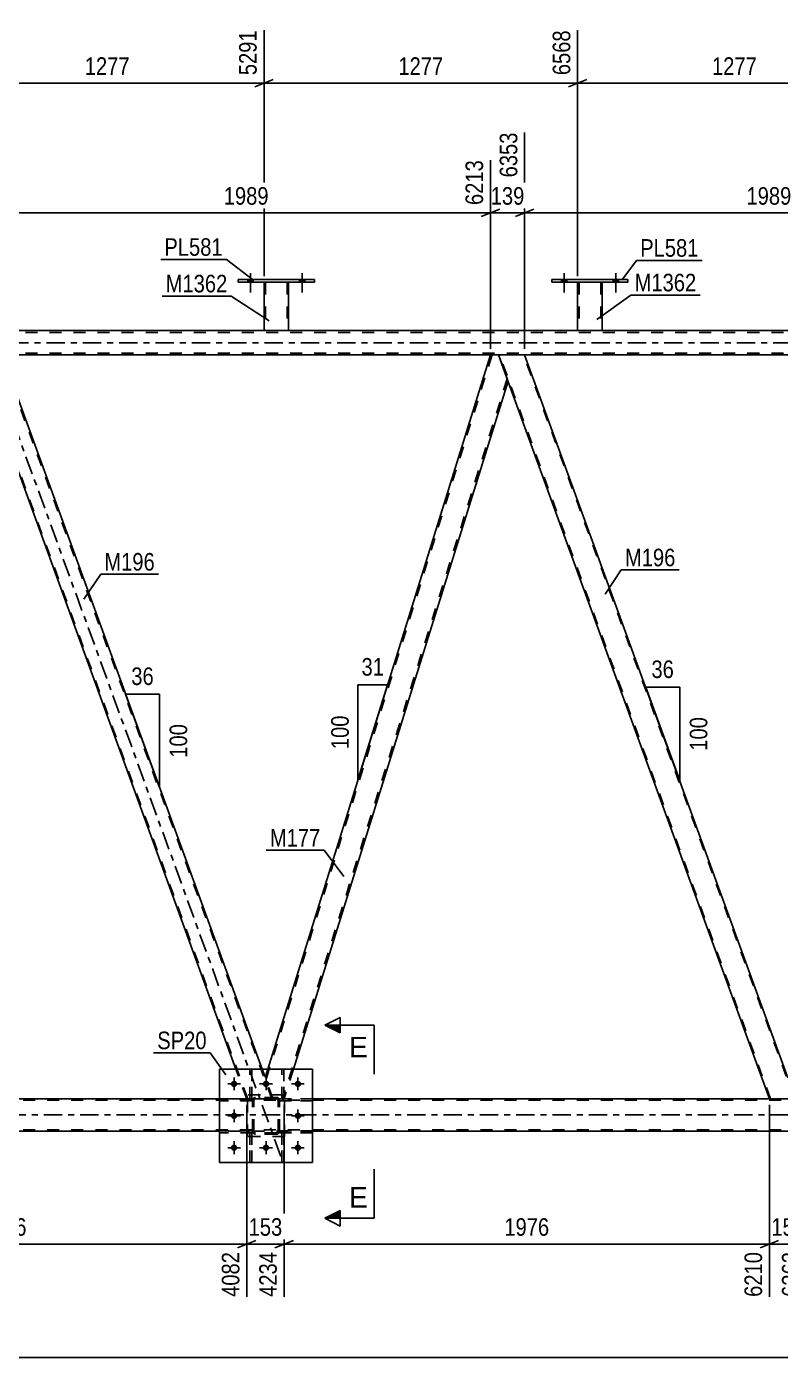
# Model space of a CAD drawing. Header units: millimetres. Extents: x -91 to 750, y -418 to 176.
# Drawn here: x 164 to 286.8, y -165.4 to 51.5 of the extents above; entities that cross this region are included whole.
import ezdxf

# ---------------------------------------------------------------- set-up
doc = ezdxf.new("R2010")
doc.units = ezdxf.units.MM
doc.linetypes.add('DXK_LINE_DOT2', pattern=[3.9198, 1.9599, -1.9599])
doc.linetypes.add('DXK_LINE_DOT3', pattern=[5.9187, 2.979, -0.9799, 0.9799, -0.9799])
doc.styles.add('Arial', font='ARIAL.TTF', dxfattribs={"height": 0.2})
doc.styles.add('Arial Narrow', font='ARIALN.TTF', dxfattribs={"height": 0.2})

# ---------------------------------------------------------------- blocks, each defined once
blk = doc.blocks.new('Part-814185736-3757 - 3674')
at = {"color": 7, "linetype": 'DXK_LINE_DOT2'}
for p, q in [((205.59, -133.6), (205.59, -128.77)), ((205.59, -128.77), (205.91, -128.77)), ((205.59, -129.37), (205.91, -129.37)), ((205.91, -128.77), (205.91, -133.6)), ((205.91, -133.6), (205.59, -133.6))]:
    blk.add_line(p, q, dxfattribs=at)
blk = doc.blocks.new('Part-814185736-3805 - 3674')
at = {"color": 2, "linetype": 'Continuous'}
for p, q in [((210.63, -118.4), (195.43, -118.4)), ((195.43, -133.6), (195.43, -118.4)), ((210.63, -118.4), (210.63, -133.6)), ((210.63, -133.6), (195.43, -133.6))]:
    blk.add_line(p, q, dxfattribs=at)
blk = doc.blocks.new('Part-814185736-3806 - 3674')
at = {"color": 7, "linetype": 'DXK_LINE_DOT2'}
for p, q in [((195.43, -118.4), (210.63, -118.4)), ((195.43, -118.4), (195.43, -133.6)), ((210.63, -118.4), (210.63, -133.6)), ((195.43, -133.6), (210.63, -133.6))]:
    blk.add_line(p, q, dxfattribs=at)
blk = doc.blocks.new('Part-814185736-3742 - 3674')
at = {"color": 7, "linetype": 'DXK_LINE_DOT2'}
for p, q in [((200.83, -123.24), (195.43, -123.24)), ((195.43, -123.56), (195.43, -123.24)), ((200.83, -123.56), (195.43, -123.56)), ((200.23, -123.56), (200.23, -123.24)), ((200.83, -123.24), (200.83, -123.56))]:
    blk.add_line(p, q, dxfattribs=at)
blk = doc.blocks.new('Part-814185736-3763 - 3674')
at = {"color": 7, "linetype": 'DXK_LINE_DOT2'}
for p, q in [((205.59, -123.25), (205.59, -118.4)), ((205.59, -118.4), (205.91, -118.4)), ((205.91, -118.4), (205.91, -123.25)), ((205.59, -122.65), (205.91, -122.65)), ((205.91, -123.25), (205.59, -123.25))]:
    blk.add_line(p, q, dxfattribs=at)
blk = doc.blocks.new('Part-814185736-3710 - 3674')
at = {"color": 7, "linetype": 'DXK_LINE_DOT2'}
for p, q in [((200.71, -128.77), (200.39, -128.77)), ((200.39, -128.77), (200.39, -133.6)), ((200.39, -129.37), (200.71, -129.37)), ((200.71, -133.6), (200.71, -128.77)), ((200.39, -133.6), (200.71, -133.6))]:
    blk.add_line(p, q, dxfattribs=at)
blk = doc.blocks.new('Part-814185736-3713 - 3674')
at = {"color": 2, "linetype": 'Continuous'}
for p, q in [((205.59, -118.4), (205.59, -118.4)), ((205.91, -118.4), (205.59, -118.4)), ((205.91, -118.4), (205.91, -118.4))]:
    blk.add_line(p, q, dxfattribs=at)
at = {"color": 7, "linetype": 'DXK_LINE_DOT2'}
for p, q in [((205.59, -123.25), (205.59, -118.4)), ((205.91, -123.25), (205.91, -118.4)), ((205.59, -122.65), (205.91, -122.65)), ((205.91, -123.25), (205.59, -123.25))]:
    blk.add_line(p, q, dxfattribs=at)
blk = doc.blocks.new('Part-814185736-3785 - 3674')
at = {"color": 7, "linetype": 'DXK_LINE_DOT2'}
for p, q in [((210.63, -128.44), (205.23, -128.44)), ((205.23, -128.44), (205.23, -128.76)), ((205.23, -128.76), (210.63, -128.76)), ((205.83, -128.76), (205.83, -128.44)), ((210.63, -128.76), (210.63, -128.44))]:
    blk.add_line(p, q, dxfattribs=at)
blk = doc.blocks.new('Part-814185736-3788 - 3674')
at = {"color": 7, "linetype": 'DXK_LINE_DOT2'}
for p, q in [((200.39, -123.25), (200.39, -118.4)), ((200.39, -118.4), (200.71, -118.4)), ((200.71, -118.4), (200.71, -123.25)), ((200.39, -122.65), (200.71, -122.65)), ((200.71, -123.25), (200.39, -123.25))]:
    blk.add_line(p, q, dxfattribs=at)
blk = doc.blocks.new('Part-814185736-3914 - 3674')
at = {"color": 2, "linetype": 'Continuous'}
for p, q in [((195.43, -123.22), (36.63, -123.22)), ((365.7, -123.22), (210.63, -123.22)), ((195.43, -128.5), (36.63, -128.5)), ((365.7, -128.5), (210.63, -128.5))]:
    blk.add_line(p, q, dxfattribs=at)
at = {"color": 7, "linetype": 'DXK_LINE_DOT2'}
for p, q in [((651.49, -123.46), (36.63, -123.46)), ((210.63, -123.22), (195.43, -123.22)), ((651.49, -128.26), (36.63, -128.26)), ((210.63, -128.5), (195.43, -128.5))]:
    blk.add_line(p, q, dxfattribs=at)
at = {"color": 7, "linetype": 'DXK_LINE_DOT3'}
blk.add_line((36.63, -125.86), (651.49, -125.86), dxfattribs=at)
blk = doc.blocks.new('Part-814185736-3729 - 3674')
at = {"color": 7, "linetype": 'DXK_LINE_DOT2'}
for p, q in [((200.83, -123.48), (200.87, -123.3)), ((200.87, -123.3), (200.83, -123.48)), ((200.83, -128.52), (200.83, -123.48)), ((201.07, -123.48), (201.09, -123.39)), ((201.07, -128.52), (201.07, -123.48)), ((201.09, -123.39), (201.14, -123.31)), ((201.13, -123.04), (201.31, -123)), ((201.31, -123), (201.13, -123.04)), ((201.14, -123.31), (201.22, -123.26)), ((201.22, -123.26), (201.31, -123.24)), ((204.75, -123), (201.31, -123)), ((201.31, -123.24), (204.75, -123.24)), ((204.75, -123), (204.94, -123.04)), ((204.94, -123.04), (204.75, -123)), ((204.75, -123.24), (204.85, -123.26)), ((204.85, -123.26), (204.92, -123.31)), ((204.92, -123.31), (204.98, -123.39)), ((204.98, -123.39), (204.99, -123.48)), ((204.99, -128.52), (204.99, -123.48)), ((205.2, -123.3), (205.23, -123.48)), ((205.23, -123.48), (205.2, -123.3)), ((205.23, -128.52), (205.23, -123.48)), ((200.87, -128.71), (200.83, -128.52)), ((200.83, -128.52), (200.87, -128.71)), ((201.09, -128.62), (201.07, -128.52)), ((201.14, -128.69), (201.09, -128.62)), ((201.31, -129), (201.13, -128.97)), ((201.13, -128.97), (201.31, -129)), ((201.22, -128.75), (201.14, -128.69)), ((201.31, -128.76), (201.22, -128.75)), ((204.75, -128.76), (201.31, -128.76)), ((204.75, -129), (201.31, -129)), ((204.85, -128.75), (204.75, -128.76)), ((204.94, -128.97), (204.75, -129)), ((204.75, -129), (204.94, -128.97)), ((204.92, -128.69), (204.85, -128.75)), ((204.98, -128.62), (204.92, -128.69)), ((204.99, -128.52), (204.98, -128.62)), ((205.23, -128.52), (205.2, -128.71)), ((205.2, -128.71), (205.23, -128.52))]:
    blk.add_line(p, q, dxfattribs=at)
at = {"color": 7, "linetype": 'DXK_LINE_DOT3'}
blk.add_line((203.03, -126), (203.03, -126), dxfattribs=at)
at = {"color": 7, "linetype": 'DXK_LINE_DOT2'}
for centre, start, end in [((201.31, -123.48), 112.5, 157.5), ((201.31, -123.48), 112.5, 157.5), ((204.75, -123.48), 22.5, 67.5), ((204.75, -123.48), 22.5, 67.5), ((201.31, -128.52), 202.5, 247.5), ((201.31, -128.52), 202.5, 247.5), ((204.75, -128.52), 292.5, 337.5), ((204.75, -128.52), 292.5, 337.5)]:
    blk.add_arc(centre, 0.48, start, end, dxfattribs=at)
blk = doc.blocks.new('Part-814185736-3732 - 3674')
at = {"color": 7, "linetype": 'DXK_LINE_DOT2'}
for p, q in [((200.83, -123.24), (195.43, -123.24)), ((195.43, -123.24), (195.43, -123.56)), ((200.83, -123.56), (195.43, -123.56)), ((200.23, -123.56), (200.23, -123.24)), ((200.83, -123.56), (200.83, -123.24))]:
    blk.add_line(p, q, dxfattribs=at)
blk = doc.blocks.new('Part-814185736-3799 - 3674')
at = {"color": 7, "linetype": 'DXK_LINE_DOT2'}
for p, q in [((205.91, -128.77), (205.59, -128.77)), ((205.59, -128.77), (205.59, -133.6)), ((205.59, -129.37), (205.91, -129.37)), ((205.91, -133.6), (205.91, -128.77)), ((205.59, -133.6), (205.91, -133.6))]:
    blk.add_line(p, q, dxfattribs=at)
blk = doc.blocks.new('Part-814185736-3735 - 3674')
at = {"color": 7, "linetype": 'DXK_LINE_DOT2'}
for p, q in [((200.83, -128.44), (195.43, -128.44)), ((195.43, -128.44), (195.43, -128.76)), ((200.83, -128.76), (195.43, -128.76)), ((200.23, -128.76), (200.23, -128.44)), ((200.83, -128.76), (200.83, -128.44))]:
    blk.add_line(p, q, dxfattribs=at)
blk = doc.blocks.new('Part-814185736-3739 - 3674')
at = {"color": 7, "linetype": 'DXK_LINE_DOT2'}
for p, q in [((205.23, -128.76), (205.23, -128.44)), ((205.23, -128.44), (210.63, -128.44)), ((210.63, -128.76), (205.23, -128.76)), ((205.83, -128.76), (205.83, -128.44)), ((210.63, -128.44), (210.63, -128.76))]:
    blk.add_line(p, q, dxfattribs=at)
blk = doc.blocks.new('Part-814185736-3745 - 3674')
at = {"color": 7, "linetype": 'DXK_LINE_DOT2'}
for p, q in [((200.83, -128.44), (195.43, -128.44)), ((195.43, -128.76), (195.43, -128.44)), ((200.83, -128.76), (195.43, -128.76)), ((200.23, -128.76), (200.23, -128.44)), ((200.83, -128.44), (200.83, -128.76))]:
    blk.add_line(p, q, dxfattribs=at)
blk = doc.blocks.new('Part-814185736-3748 - 3674')
at = {"color": 2, "linetype": 'Continuous'}
for p, q in [((200.39, -118.4), (200.39, -118.4)), ((200.71, -118.4), (200.39, -118.4)), ((200.71, -118.4), (200.71, -118.4))]:
    blk.add_line(p, q, dxfattribs=at)
at = {"color": 7, "linetype": 'DXK_LINE_DOT2'}
for p, q in [((200.39, -123.25), (200.39, -118.4)), ((200.71, -123.25), (200.71, -118.4)), ((200.39, -122.65), (200.71, -122.65)), ((200.71, -123.25), (200.39, -123.25))]:
    blk.add_line(p, q, dxfattribs=at)
blk = doc.blocks.new('Bolt-814185736-3886 - 3674')
at = {"linetype": 'Continuous'}
for points in [[(198.35, -120.8, -1), (197.31, -120.8, -1)], [(203.55, -120.8, -1), (202.51, -120.8, -1)], [(208.75, -120.8, -1), (207.71, -120.8, -1)], [(198.35, -126, -1), (197.31, -126, -1)], [(208.75, -126, -1), (207.71, -126, -1)], [(198.35, -131.2, -1), (197.31, -131.2, -1)], [(203.55, -131.2, -1), (202.51, -131.2, -1)], [(208.75, -131.2, -1), (207.71, -131.2, -1)]]:
    blk.add_hatch(color=1, dxfattribs=at).paths.add_polyline_path(points)
at = {"color": 1, "linetype": 'Continuous'}
for p, q in [((198.87, -120.8), (196.79, -120.8)), ((197.83, -119.76), (197.83, -121.84)), ((204.07, -120.8), (201.99, -120.8)), ((203.03, -119.76), (203.03, -121.84)), ((209.27, -120.8), (207.19, -120.8)), ((208.23, -119.76), (208.23, -121.84)), ((197.83, -124.96), (197.83, -127.04)), ((208.23, -124.96), (208.23, -127.04)), ((198.87, -126), (196.79, -126)), ((209.27, -126), (207.19, -126)), ((198.87, -131.2), (196.79, -131.2)), ((197.83, -130.16), (197.83, -132.24)), ((204.07, -131.2), (201.99, -131.2)), ((203.03, -130.16), (203.03, -132.24)), ((209.27, -131.2), (207.19, -131.2)), ((208.23, -130.16), (208.23, -132.24))]:
    blk.add_line(p, q, dxfattribs=at)
blk = doc.blocks.new('Part-814185736-3776 - 3674')
at = {"color": 7, "linetype": 'DXK_LINE_DOT2'}
for p, q in [((205.23, -123.56), (205.23, -123.24)), ((205.23, -123.24), (210.63, -123.24)), ((210.63, -123.56), (205.23, -123.56)), ((205.83, -123.56), (205.83, -123.24)), ((210.63, -123.24), (210.63, -123.56))]:
    blk.add_line(p, q, dxfattribs=at)
blk = doc.blocks.new('Part-814185736-3782 - 3674')
at = {"color": 7, "linetype": 'DXK_LINE_DOT2'}
for p, q in [((210.63, -123.24), (205.23, -123.24)), ((205.23, -123.24), (205.23, -123.56)), ((205.23, -123.56), (210.63, -123.56)), ((205.83, -123.56), (205.83, -123.24)), ((210.63, -123.56), (210.63, -123.24))]:
    blk.add_line(p, q, dxfattribs=at)
blk = doc.blocks.new('Part-814185736-3807 - 3674')
at = {"color": 7, "linetype": 'DXK_LINE_DOT2'}
for p, q in [((200.83, -123.48), (200.87, -123.3)), ((200.87, -123.3), (200.83, -123.48)), ((200.83, -128.52), (200.83, -123.48)), ((201.07, -123.48), (201.09, -123.39)), ((201.07, -128.52), (201.07, -123.48)), ((201.09, -123.39), (201.14, -123.31)), ((201.13, -123.04), (201.31, -123)), ((201.31, -123), (201.13, -123.04)), ((201.14, -123.31), (201.22, -123.26)), ((201.22, -123.26), (201.31, -123.24)), ((204.75, -123), (201.31, -123)), ((201.31, -123.24), (204.75, -123.24)), ((204.75, -123), (204.94, -123.04)), ((204.94, -123.04), (204.75, -123)), ((204.75, -123.24), (204.85, -123.26)), ((204.85, -123.26), (204.92, -123.31)), ((204.92, -123.31), (204.98, -123.39)), ((204.98, -123.39), (204.99, -123.48)), ((204.99, -128.52), (204.99, -123.48)), ((205.2, -123.3), (205.23, -123.48)), ((205.23, -123.48), (205.2, -123.3)), ((205.23, -128.52), (205.23, -123.48)), ((200.87, -128.71), (200.83, -128.52)), ((200.83, -128.52), (200.87, -128.71)), ((201.09, -128.62), (201.07, -128.52)), ((201.14, -128.69), (201.09, -128.62)), ((201.31, -129), (201.13, -128.97)), ((201.13, -128.97), (201.31, -129)), ((201.22, -128.75), (201.14, -128.69)), ((201.31, -128.76), (201.22, -128.75)), ((204.75, -128.76), (201.31, -128.76)), ((204.75, -129), (201.31, -129)), ((204.85, -128.75), (204.75, -128.76)), ((204.94, -128.97), (204.75, -129)), ((204.75, -129), (204.94, -128.97)), ((204.92, -128.69), (204.85, -128.75)), ((204.98, -128.62), (204.92, -128.69)), ((204.99, -128.52), (204.98, -128.62)), ((205.23, -128.52), (205.2, -128.71)), ((205.2, -128.71), (205.23, -128.52))]:
    blk.add_line(p, q, dxfattribs=at)
at = {"color": 7, "linetype": 'DXK_LINE_DOT3'}
blk.add_line((203.03, -126), (203.03, -126), dxfattribs=at)
at = {"color": 7, "linetype": 'DXK_LINE_DOT2'}
for centre, start, end in [((201.31, -123.48), 112.5, 157.5), ((201.31, -123.48), 112.5, 157.5), ((204.75, -123.48), 22.5, 67.5), ((204.75, -123.48), 22.5, 67.5), ((201.31, -128.52), 202.5, 247.5), ((201.31, -128.52), 202.5, 247.5), ((204.75, -128.52), 292.5, 337.5), ((204.75, -128.52), 292.5, 337.5)]:
    blk.add_arc(centre, 0.48, start, end, dxfattribs=at)
blk = doc.blocks.new('Part-814185736-3808 - 3674')
at = {"color": 7, "linetype": 'DXK_LINE_DOT2'}
for p, q in [((206.03, -122.6), (200.03, -122.6)), ((200.03, -129.4), (200.03, -122.6)), ((206.03, -129.4), (206.03, -122.6)), ((206.03, -129.4), (200.03, -129.4))]:
    blk.add_line(p, q, dxfattribs=at)
blk = doc.blocks.new('Part-814185736-3885 - 3674')
at = {"color": 7, "linetype": 'DXK_LINE_DOT2'}
for p, q in [((640.09, 1.68), (25.23, 1.68)), ((206.71, 2), (202.71, 2)), ((257.79, 2), (253.79, 2)), ((640.09, -1.68), (25.23, -1.68)), ((245.16, -2), (239.59, -2))]:
    blk.add_line(p, q, dxfattribs=at)
at = {"color": 7, "linetype": 'DXK_LINE_DOT3'}
blk.add_line((25.23, 0), (640.09, 0), dxfattribs=at)
at = {"color": 2, "linetype": 'Continuous'}
for p, q in [((202.71, 2), (155.63, 2)), ((253.79, 2), (206.71, 2)), ((304.87, 2), (257.79, 2)), ((239.59, -2), (160.03, -2)), ((324.72, -2), (245.16, -2))]:
    blk.add_line(p, q, dxfattribs=at)
blk = doc.blocks.new('Part-814185736-3891 - 3674')
at = {"color": 7, "linetype": 'DXK_LINE_DOT2'}
for p, q in [((239.84, -2), (203.02, -120.12)), ((242.32, -5.88), (205.74, -123.22)), ((242.44, -6.2), (242.45, -6.25)), ((242.45, -6.25), (242.44, -6.2)), ((203.31, -118.4), (202.89, -119.75)), ((207.5, -118.4), (205.99, -123.22)), ((204.15, -123.22), (202.89, -119.75)), ((205.99, -123.22), (204.15, -123.22))]:
    blk.add_line(p, q, dxfattribs=at)
at = {"color": 2, "linetype": 'Continuous'}
for p, q in [((239.59, -2), (203.31, -118.4)), ((240.91, -2), (239.59, -2)), ((242.44, -6.2), (240.91, -2)), ((242.45, -6.25), (207.5, -118.4))]:
    blk.add_line(p, q, dxfattribs=at)
blk = doc.blocks.new('Part-814185736-3896 - 3674')
at = {"color": 7, "linetype": 'DXK_LINE_DOT3'}
blk.add_line((205.44, -132.62), (154.48, 7.4), dxfattribs=at)
at = {"color": 2, "linetype": 'Continuous'}
for p, q in [((160.03, -2), (155.77, -2)), ((202.4, -118.4), (160.03, -2)), ((198.14, -118.4), (157.3, -6.2))]:
    blk.add_line(p, q, dxfattribs=at)
at = {"color": 7, "linetype": 'DXK_LINE_DOT2'}
for p, q in [((155.77, -2), (157.3, -6.2)), ((200.06, -123.22), (155.94, -2)), ((155.94, -2), (155.96, -2)), ((155.96, -2), (155.99, -2)), ((203.98, -123.22), (159.86, -2)), ((199.89, -123.22), (198.14, -118.4)), ((204.15, -123.22), (202.4, -118.4)), ((204.15, -123.22), (199.89, -123.22))]:
    blk.add_line(p, q, dxfattribs=at)
blk = doc.blocks.new('Part-814185736-3919 - 3674')
at = {"color": 7, "linetype": 'DXK_LINE_DOT2'}
for p, q in [((206.03, -122.6), (200.03, -122.6)), ((200.03, -129.4), (200.03, -122.6)), ((206.03, -129.4), (206.03, -122.6)), ((206.03, -129.4), (200.03, -129.4))]:
    blk.add_line(p, q, dxfattribs=at)
blk = doc.blocks.new('Part-814185736-3949 - 3674')
at = {"color": 2, "linetype": 'Continuous'}
for p, q in [((245.16, -2), (240.91, -2)), ((288.04, -119.8), (245.16, -2)), ((285.03, -123.22), (242.44, -6.2))]:
    blk.add_line(p, q, dxfattribs=at)
at = {"color": 7, "linetype": 'DXK_LINE_DOT2'}
for p, q in [((240.91, -2), (242.44, -6.2)), ((285.2, -123.22), (241.08, -2)), ((241.08, -2), (241.09, -2)), ((241.09, -2), (241.13, -2)), ((289.11, -123.22), (244.99, -2)), ((289.28, -123.22), (288.04, -119.8)), ((289.28, -123.22), (285.03, -123.22))]:
    blk.add_line(p, q, dxfattribs=at)
blk = doc.blocks.new('Part-814185736-3963 - 3674')
at = {"color": 7, "linetype": 'DXK_LINE_DOT2'}
for p, q in [((200.39, -133.6), (200.39, -128.77)), ((200.39, -128.77), (200.71, -128.77)), ((200.39, -129.37), (200.71, -129.37)), ((200.71, -128.77), (200.71, -133.6)), ((200.71, -133.6), (200.39, -133.6))]:
    blk.add_line(p, q, dxfattribs=at)
blk = doc.blocks.new('Bolt-814185736-3992 - 3674')
at = {"color": 1, "linetype": 'Continuous'}
for p, q in [((196.79, -120.8), (197.49, -120.8)), ((197.83, -119.76), (197.83, -120.46)), ((197.83, -121.84), (197.83, -121.15)), ((198.87, -120.8), (198.18, -120.8)), ((201.99, -120.8), (202.69, -120.8)), ((203.03, -119.76), (203.03, -120.46)), ((203.03, -121.84), (203.03, -121.15)), ((204.07, -120.8), (203.38, -120.8)), ((207.19, -120.8), (207.89, -120.8)), ((208.23, -119.76), (208.23, -120.46)), ((208.23, -121.84), (208.23, -121.15)), ((209.27, -120.8), (208.58, -120.8)), ((197.83, -124.96), (197.83, -125.66)), ((208.23, -124.96), (208.23, -125.66)), ((196.79, -126), (197.49, -126)), ((197.83, -127.04), (197.83, -126.35)), ((198.87, -126), (198.18, -126)), ((207.19, -126), (207.89, -126)), ((208.23, -127.04), (208.23, -126.35)), ((209.27, -126), (208.58, -126)), ((196.79, -131.2), (197.49, -131.2)), ((197.83, -130.16), (197.83, -130.86)), ((197.83, -132.24), (197.83, -131.55)), ((198.87, -131.2), (198.18, -131.2)), ((201.99, -131.2), (202.69, -131.2)), ((203.03, -130.16), (203.03, -130.86)), ((203.03, -132.24), (203.03, -131.55)), ((204.07, -131.2), (203.38, -131.2)), ((207.19, -131.2), (207.89, -131.2)), ((208.23, -130.16), (208.23, -130.86)), ((208.23, -132.24), (208.23, -131.55)), ((209.27, -131.2), (208.58, -131.2))]:
    blk.add_line(p, q, dxfattribs=at)
blk = doc.blocks.new('Part-814185736-4082 - 3674')
at = {"color": 2, "linetype": 'Continuous'}
for p, q in [((253.79, 9.84), (253.79, 2)), ((257.79, 9.84), (257.79, 2)), ((253.79, 2), (257.79, 2))]:
    blk.add_line(p, q, dxfattribs=at)
at = {"color": 7, "linetype": 'DXK_LINE_DOT2'}
for p, q in [((253.79, 9.84), (257.79, 9.84)), ((253.79, 9.84), (253.79, 9.84)), ((253.79, 9.84), (253.79, 9.84)), ((254.03, 9.84), (254.03, 2)), ((257.55, 9.84), (257.55, 2)), ((257.79, 9.84), (257.79, 9.84)), ((257.79, 9.84), (257.79, 9.84)), ((257.49, 2), (257.53, 2)), ((257.49, 2), (257.53, 2)), ((257.53, 2), (257.55, 2)), ((257.53, 2), (257.55, 2))]:
    blk.add_line(p, q, dxfattribs=at)
blk = doc.blocks.new('Part-814185736-4087 - 3674')
at = {"color": 2, "linetype": 'Continuous'}
for p, q in [((249.59, 10.32), (249.59, 9.84)), ((261.99, 10.32), (249.59, 10.32)), ((249.59, 9.84), (261.99, 9.84)), ((261.99, 9.84), (261.99, 10.32))]:
    blk.add_line(p, q, dxfattribs=at)
blk = doc.blocks.new('Part-814185736-4092 - 3674')
at = {"color": 2, "linetype": 'Continuous'}
for p, q in [((202.71, 9.84), (202.71, 2)), ((206.71, 9.84), (206.71, 2)), ((202.71, 2), (206.71, 2))]:
    blk.add_line(p, q, dxfattribs=at)
at = {"color": 7, "linetype": 'DXK_LINE_DOT2'}
for p, q in [((202.71, 9.84), (206.71, 9.84)), ((202.71, 9.84), (202.71, 9.84)), ((202.71, 9.84), (202.71, 9.84)), ((202.95, 9.84), (202.95, 2)), ((206.47, 9.84), (206.47, 2)), ((206.71, 9.84), (206.71, 9.84)), ((206.71, 9.84), (206.71, 9.84)), ((206.41, 2), (206.45, 2)), ((206.41, 2), (206.45, 2)), ((206.45, 2), (206.47, 2)), ((206.45, 2), (206.47, 2))]:
    blk.add_line(p, q, dxfattribs=at)
blk = doc.blocks.new('Part-814185736-4097 - 3674')
at = {"color": 2, "linetype": 'Continuous'}
for p, q in [((198.51, 10.32), (198.51, 9.84)), ((210.91, 10.32), (198.51, 10.32)), ((198.51, 9.84), (210.91, 9.84)), ((210.91, 9.84), (210.91, 10.32))]:
    blk.add_line(p, q, dxfattribs=at)
blk = doc.blocks.new('Bolt-814185736-4142 - 3674')
at = {"linetype": 'Continuous'}
for points in [[(251.15, 9.84), (252.03, 9.84), (252.03, 10.32), (251.15, 10.32)], [(259.55, 9.84), (260.43, 9.84), (260.43, 10.32), (259.55, 10.32)]]:
    blk.add_hatch(color=1, dxfattribs=at).paths.add_polyline_path(points)
at = {"color": 1, "linetype": 'Continuous'}
for p, q in [((251.59, 11.32), (251.59, 8.2)), ((259.99, 11.32), (259.99, 8.2)), ((251.15, 10.32), (251.15, 9.84)), ((252.03, 10.32), (252.03, 9.84)), ((259.55, 10.32), (259.55, 9.84)), ((260.43, 10.32), (260.43, 9.84))]:
    blk.add_line(p, q, dxfattribs=at)
blk = doc.blocks.new('Bolt-814185736-4143 - 3674')
at = {"linetype": 'Continuous'}
for points in [[(251.15, 9.84), (252.03, 9.84), (252.03, 10.32), (251.15, 10.32)], [(259.55, 9.84), (260.43, 9.84), (260.43, 10.32), (259.55, 10.32)]]:
    blk.add_hatch(color=1, dxfattribs=at).paths.add_polyline_path(points)
at = {"color": 1, "linetype": 'Continuous'}
for p, q in [((251.59, 11.32), (251.59, 8.2)), ((259.99, 11.32), (259.99, 8.2)), ((251.15, 10.32), (251.15, 9.84)), ((252.03, 10.32), (252.03, 9.84)), ((259.55, 10.32), (259.55, 9.84)), ((260.43, 10.32), (260.43, 9.84))]:
    blk.add_line(p, q, dxfattribs=at)
blk = doc.blocks.new('Bolt-814185736-4144 - 3674')
at = {"linetype": 'Continuous'}
for points in [[(200.07, 9.84), (200.95, 9.84), (200.95, 10.32), (200.07, 10.32)], [(208.47, 9.84), (209.35, 9.84), (209.35, 10.32), (208.47, 10.32)]]:
    blk.add_hatch(color=1, dxfattribs=at).paths.add_polyline_path(points)
at = {"color": 1, "linetype": 'Continuous'}
for p, q in [((200.51, 11.32), (200.51, 8.2)), ((208.91, 11.32), (208.91, 8.2)), ((200.07, 10.32), (200.07, 9.84)), ((200.95, 10.32), (200.95, 9.84)), ((208.47, 10.32), (208.47, 9.84)), ((209.35, 10.32), (209.35, 9.84))]:
    blk.add_line(p, q, dxfattribs=at)
blk = doc.blocks.new('Bolt-814185736-4145 - 3674')
at = {"linetype": 'Continuous'}
for points in [[(200.07, 9.84), (200.95, 9.84), (200.95, 10.32), (200.07, 10.32)], [(208.47, 9.84), (209.35, 9.84), (209.35, 10.32), (208.47, 10.32)]]:
    blk.add_hatch(color=1, dxfattribs=at).paths.add_polyline_path(points)
at = {"color": 1, "linetype": 'Continuous'}
for p, q in [((200.51, 11.32), (200.51, 8.2)), ((208.91, 11.32), (208.91, 8.2)), ((200.07, 10.32), (200.07, 9.84)), ((200.95, 10.32), (200.95, 9.84)), ((208.47, 10.32), (208.47, 9.84)), ((209.35, 10.32), (209.35, 9.84))]:
    blk.add_line(p, q, dxfattribs=at)
blk = doc.blocks.new('StraightDimension-814185736-8390 - 3674')
at = {"color": 7, "linetype": 'Continuous'}
for p, q in [((245.16, -1), (245.16, 34.25)), ((324.72, -1), (324.72, 29.75)), ((246.66, 21.74), (243.66, 20.54)), ((323.22, 20.54), (326.22, 21.74)), ((245.16, 21.14), (324.72, 21.14))]:
    blk.add_line(p, q, dxfattribs=at)
at = {"color": 0, "linetype": 'Continuous'}
blk.add_wipeout([(324.12, 30.35), (319.92, 30.35), (319.92, 21.84), (324.12, 21.84)], dxfattribs=at)
at = {"color": 0}
blk.add_wipeout([(289.2, 21.89), (289.2, 26.09), (280.69, 26.09), (280.69, 21.89)], dxfattribs=at)
at = {"color": 3, "linetype": 'Continuous', "style": 'Arial Narrow'}
blk.add_text('8342', height=2.863, rotation=90.0002, dxfattribs=at).set_placement((323.52, 22.44))
at = {"color": 3, "style": 'Arial Narrow'}
blk.add_text('1989', height=2.863, dxfattribs=at).set_placement((281.29, 22.49))
blk = doc.blocks.new('AngleDimension-814185736-8674 - 3674')
at = {"color": 7, "linetype": 'Continuous'}
for p, q in [((267.91, -64.5), (264.87, -56.15)), ((270.41, -56.15), (264.87, -56.15)), ((270.41, -71.37), (264.87, -56.15)), ((270.41, -71.37), (270.41, -56.15))]:
    blk.add_line(p, q, dxfattribs=at)
at = {"color": 0}
for points in [[(270.07, -55.25), (270.07, -51.05), (265.21, -51.05), (265.21, -55.25)], [(275.51, -60.42), (271.31, -60.42), (271.31, -67.1), (275.51, -67.1)]]:
    blk.add_wipeout(points, dxfattribs=at)
at = {"color": 3, "style": 'Arial Narrow'}
blk.add_text('36', height=2.863, dxfattribs=at).set_placement((265.81, -54.65))
blk.add_text('100', height=2.863, rotation=90.0002, dxfattribs=at).set_placement((274.91, -66.5))
blk = doc.blocks.new('StraightDimension-814185736-8144 - 3674')
at = {"color": 7, "linetype": 'Continuous'}
for p, q in [((285.03, -124.22), (285.03, -155.51)), ((291.13, -124.22), (291.13, -155.51)), ((283.53, -147.5), (286.53, -146.3)), ((285.03, -146.9), (291.13, -146.9)), ((292.63, -146.3), (289.63, -147.5))]:
    blk.add_line(p, q, dxfattribs=at)
at = {"color": 0}
blk.add_wipeout([(291.42, -146.15), (291.42, -141.95), (284.74, -141.95), (284.74, -146.15)], dxfattribs=at)
at = {"color": 0, "linetype": 'Continuous'}
blk.add_wipeout([(290.53, -147.6), (286.33, -147.6), (286.33, -156.11), (290.53, -156.11)], dxfattribs=at)
at = {"color": 3, "style": 'Arial Narrow'}
blk.add_text('153', height=2.863, dxfattribs=at).set_placement((285.34, -145.55))
at = {"color": 3, "linetype": 'Continuous', "style": 'Arial Narrow'}
blk.add_text('6362', height=2.863, rotation=90.0002, dxfattribs=at).set_placement((289.93, -155.51))
blk = doc.blocks.new('StraightDimension-814185736-8391 - 3674')
at = {"color": 7, "linetype": 'Continuous'}
for p, q in [((245.16, -1), (245.16, 34.25)), ((239.59, -1), (239.59, 29.75)), ((238.09, 20.54), (241.09, 21.74)), ((246.66, 21.74), (243.66, 20.54)), ((239.59, 21.14), (245.16, 21.14))]:
    blk.add_line(p, q, dxfattribs=at)
at = {"color": 0}
blk.add_wipeout([(245.72, 21.89), (245.72, 26.09), (239.03, 26.09), (239.03, 21.89)], dxfattribs=at)
at = {"color": 0, "linetype": 'Continuous'}
blk.add_wipeout([(244.56, 34.85), (240.36, 34.85), (240.36, 26.34), (244.56, 26.34)], dxfattribs=at)
at = {"color": 3, "linetype": 'Continuous', "style": 'Arial Narrow'}
blk.add_text('6353', height=2.863, rotation=90.0002, dxfattribs=at).set_placement((243.96, 26.94))
at = {"color": 3, "style": 'Arial Narrow'}
blk.add_text('139', height=2.863, dxfattribs=at).set_placement((239.63, 22.49))
blk = doc.blocks.new('StraightDimension-814185736-5104 - 3674')
at = {"color": 7, "linetype": 'Continuous'}
for p, q in [((151.63, 10.84), (151.63, 50.91)), ((202.71, 10.84), (202.71, 50.91)), ((153.13, 42.9), (150.13, 41.7)), ((151.63, 42.3), (202.71, 42.3)), ((201.21, 41.7), (204.21, 42.9))]:
    blk.add_line(p, q, dxfattribs=at)
at = {"color": 0, "linetype": 'Continuous'}
blk.add_wipeout([(202.11, 51.51), (197.91, 51.51), (197.91, 43), (202.11, 43)], dxfattribs=at)
at = {"color": 0}
blk.add_wipeout([(181.42, 43.05), (181.42, 47.25), (172.91, 47.25), (172.91, 43.05)], dxfattribs=at)
at = {"color": 3, "linetype": 'Continuous', "style": 'Arial Narrow'}
blk.add_text('5291', height=2.863, rotation=90.0002, dxfattribs=at).set_placement((201.51, 43.6))
at = {"color": 3, "style": 'Arial Narrow'}
blk.add_text('1277', height=2.863, dxfattribs=at).set_placement((173.51, 43.65))
blk = doc.blocks.new('StraightDimension-814185736-5114 - 3674')
at = {"color": 7, "linetype": 'Continuous'}
for p, q in [((202.71, 10.84), (202.71, 50.91)), ((253.79, 10.84), (253.79, 50.91)), ((204.21, 42.9), (201.21, 41.7)), ((202.71, 42.3), (253.79, 42.3)), ((252.29, 41.7), (255.29, 42.9))]:
    blk.add_line(p, q, dxfattribs=at)
at = {"color": 0, "linetype": 'Continuous'}
blk.add_wipeout([(253.19, 51.51), (248.99, 51.51), (248.99, 43), (253.19, 43)], dxfattribs=at)
at = {"color": 0}
blk.add_wipeout([(232.5, 43.05), (232.5, 47.25), (223.99, 47.25), (223.99, 43.05)], dxfattribs=at)
at = {"color": 3, "linetype": 'Continuous', "style": 'Arial Narrow'}
blk.add_text('6568', height=2.863, rotation=90.0002, dxfattribs=at).set_placement((252.59, 43.6))
at = {"color": 3, "style": 'Arial Narrow'}
blk.add_text('1277', height=2.863, dxfattribs=at).set_placement((224.59, 43.65))
blk = doc.blocks.new('StraightDimension-814185736-5124 - 3674')
at = {"color": 7, "linetype": 'Continuous'}
for p, q in [((253.79, 10.84), (253.79, 50.91)), ((304.87, 10.84), (304.87, 50.91)), ((255.29, 42.9), (252.29, 41.7)), ((253.79, 42.3), (304.87, 42.3)), ((303.37, 41.7), (306.37, 42.9))]:
    blk.add_line(p, q, dxfattribs=at)
at = {"color": 0, "linetype": 'Continuous'}
blk.add_wipeout([(304.27, 51.51), (300.07, 51.51), (300.07, 43), (304.27, 43)], dxfattribs=at)
at = {"color": 0}
blk.add_wipeout([(283.58, 43.05), (283.58, 47.25), (275.07, 47.25), (275.07, 43.05)], dxfattribs=at)
at = {"color": 3, "linetype": 'Continuous', "style": 'Arial Narrow'}
blk.add_text('7845', height=2.863, rotation=90.0002, dxfattribs=at).set_placement((303.67, 43.6))
at = {"color": 3, "style": 'Arial Narrow'}
blk.add_text('1277', height=2.863, dxfattribs=at).set_placement((275.67, 43.65))
blk = doc.blocks.new('StraightDimension-814185736-4713 - 3674')
at = {"color": 7, "linetype": 'Continuous'}
blk.add_line((-0.64, -165.37), (662.35, -165.37), dxfattribs=at)
blk = doc.blocks.new('StraightDimension-814185736-8145 - 3674')
at = {"color": 7, "linetype": 'Continuous'}
for p, q in [((205.99, -124.22), (205.99, -155.51)), ((285.03, -124.22), (285.03, -155.51)), ((207.49, -146.3), (204.49, -147.5)), ((205.99, -146.9), (285.03, -146.9)), ((283.53, -147.5), (286.53, -146.3))]:
    blk.add_line(p, q, dxfattribs=at)
at = {"color": 0}
blk.add_wipeout([(249.77, -146.15), (249.77, -141.95), (241.25, -141.95), (241.25, -146.15)], dxfattribs=at)
at = {"color": 0, "linetype": 'Continuous'}
blk.add_wipeout([(284.43, -147.6), (280.23, -147.6), (280.23, -156.11), (284.43, -156.11)], dxfattribs=at)
at = {"color": 3, "style": 'Arial Narrow'}
blk.add_text('1976', height=2.863, dxfattribs=at).set_placement((241.85, -145.55))
at = {"color": 3, "linetype": 'Continuous', "style": 'Arial Narrow'}
blk.add_text('6210', height=2.863, rotation=90.0002, dxfattribs=at).set_placement((283.83, -155.51))
blk = doc.blocks.new('StraightDimension-814185736-8146 - 3674')
at = {"color": 7, "linetype": 'Continuous'}
for p, q in [((199.89, -124.22), (199.89, -155.51)), ((205.99, -124.22), (205.99, -155.51)), ((198.39, -147.5), (201.39, -146.3)), ((199.89, -146.9), (205.99, -146.9)), ((207.49, -146.3), (204.49, -147.5))]:
    blk.add_line(p, q, dxfattribs=at)
at = {"color": 0}
blk.add_wipeout([(206.29, -146.15), (206.29, -141.95), (199.6, -141.95), (199.6, -146.15)], dxfattribs=at)
at = {"color": 0, "linetype": 'Continuous'}
blk.add_wipeout([(205.39, -147.6), (201.19, -147.6), (201.19, -156.11), (205.39, -156.11)], dxfattribs=at)
at = {"color": 3, "style": 'Arial Narrow'}
blk.add_text('153', height=2.863, dxfattribs=at).set_placement((200.2, -145.55))
at = {"color": 3, "linetype": 'Continuous', "style": 'Arial Narrow'}
blk.add_text('4234', height=2.863, rotation=90.0002, dxfattribs=at).set_placement((204.79, -155.51))
blk = doc.blocks.new('StraightDimension-814185736-8147 - 3674')
at = {"color": 7, "linetype": 'Continuous'}
for p, q in [((120.86, -124.22), (120.86, -155.51)), ((199.89, -124.22), (199.89, -155.51)), ((122.36, -146.3), (119.36, -147.5)), ((120.86, -146.9), (199.89, -146.9)), ((198.39, -147.5), (201.39, -146.3))]:
    blk.add_line(p, q, dxfattribs=at)
at = {"color": 0}
blk.add_wipeout([(164.63, -146.15), (164.63, -141.95), (156.12, -141.95), (156.12, -146.15)], dxfattribs=at)
at = {"color": 0, "linetype": 'Continuous'}
blk.add_wipeout([(199.29, -147.6), (195.09, -147.6), (195.09, -156.11), (199.29, -156.11)], dxfattribs=at)
at = {"color": 3, "style": 'Arial Narrow'}
blk.add_text('1976', height=2.863, dxfattribs=at).set_placement((156.72, -145.55))
at = {"color": 3, "linetype": 'Continuous', "style": 'Arial Narrow'}
blk.add_text('4082', height=2.863, rotation=90.0002, dxfattribs=at).set_placement((198.69, -155.51))
blk = doc.blocks.new('StraightDimension-814185736-8392 - 3674')
at = {"color": 7, "linetype": 'Continuous'}
for p, q in [((160.03, -1), (160.03, 34.25)), ((239.59, -1), (239.59, 29.75)), ((161.53, 21.74), (158.53, 20.54)), ((238.09, 20.54), (241.09, 21.74)), ((160.03, 21.14), (239.59, 21.14))]:
    blk.add_line(p, q, dxfattribs=at)
at = {"color": 0, "linetype": 'Continuous'}
blk.add_wipeout([(238.99, 30.35), (234.79, 30.35), (234.79, 21.84), (238.99, 21.84)], dxfattribs=at)
at = {"color": 0}
blk.add_wipeout([(204.07, 21.89), (204.07, 26.09), (195.55, 26.09), (195.55, 21.89)], dxfattribs=at)
at = {"color": 3, "linetype": 'Continuous', "style": 'Arial Narrow'}
blk.add_text('6213', height=2.863, rotation=90.0002, dxfattribs=at).set_placement((238.39, 22.44))
at = {"color": 3, "style": 'Arial Narrow'}
blk.add_text('1989', height=2.863, dxfattribs=at).set_placement((196.15, 22.49))
blk = doc.blocks.new('AngleDimension-814185736-8646 - 3674')
at = {"color": 7, "linetype": 'Continuous'}
for p, q in [((182.15, -62.77), (180.15, -57.29)), ((185.69, -57.29), (180.15, -57.29)), ((185.69, -72.51), (180.15, -57.29)), ((185.69, -72.51), (185.69, -57.29))]:
    blk.add_line(p, q, dxfattribs=at)
at = {"color": 0}
for points in [[(185.35, -56.39), (185.35, -52.19), (180.49, -52.19), (180.49, -56.39)], [(190.79, -61.56), (186.59, -61.56), (186.59, -68.24), (190.79, -68.24)]]:
    blk.add_wipeout(points, dxfattribs=at)
at = {"color": 3, "style": 'Arial Narrow'}
blk.add_text('36', height=2.863, dxfattribs=at).set_placement((181.09, -55.79))
blk.add_text('100', height=2.863, rotation=90.0002, dxfattribs=at).set_placement((190.19, -67.64))
blk = doc.blocks.new('AngleDimension-814185736-8660 - 3674')
at = {"color": 7, "linetype": 'Continuous'}
for p, q in [((218.01, -55.76), (222.83, -55.76)), ((218.01, -71.23), (222.83, -55.76)), ((218.01, -71.23), (218.01, -55.76)), ((219.24, -67.27), (222.83, -55.76))]:
    blk.add_line(p, q, dxfattribs=at)
at = {"color": 0}
for points in [[(222.85, -54.86), (222.85, -50.66), (217.99, -50.66), (217.99, -54.86)], [(217.11, -60.15), (212.91, -60.15), (212.91, -66.84), (217.11, -66.84)]]:
    blk.add_wipeout(points, dxfattribs=at)
at = {"color": 3, "style": 'Arial Narrow'}
blk.add_text('31', height=2.863, dxfattribs=at).set_placement((218.59, -54.26))
blk.add_text('100', height=2.863, rotation=90.0002, dxfattribs=at).set_placement((216.51, -66.24))
blk = doc.blocks.new('Mark-814185736-3892 - 3674')
at = {"color": 0}
blk.add_wipeout([(184.93, -37.14), (184.93, -34.14), (176.7, -34.14), (176.7, -37.14)], dxfattribs=at)
blk.add_wipeout([(184.93, -37.14), (184.93, -34.14), (176.7, -34.14), (176.7, -37.14)], dxfattribs=at)
at = {"color": 30, "linetype": 'Continuous'}
for p, q in [((173.34, -41.81), (176.1, -37.74)), ((176.1, -37.74), (185.53, -37.74))]:
    blk.add_line(p, q, dxfattribs=at)
at = {"color": 3, "style": 'Arial Narrow'}
blk.add_text('M196', height=2.863, dxfattribs=at).set_placement((176.7, -37.14))
blk = doc.blocks.new('Mark-814185736-4093 - 3674')
at = {"color": 0}
blk.add_wipeout([(195.98, 14.16), (195.98, 17.16), (186.48, 17.16), (186.48, 14.16)], dxfattribs=at)
blk.add_wipeout([(195.98, 14.16), (195.98, 17.16), (186.48, 17.16), (186.48, 14.16)], dxfattribs=at)
at = {"color": 30, "linetype": 'Continuous'}
for p in [(185.88, 13.56), (201, 10.21)]:
    blk.add_line(p, (196.58, 13.56), dxfattribs=at)
at = {"color": 3, "style": 'Arial Narrow'}
blk.add_text('PL581', height=2.863, dxfattribs=at).set_placement((186.48, 14.16))
blk = doc.blocks.new('Mark-814185736-3801 - 3674')
at = {"color": 0}
blk.add_wipeout([(193.36, -115.14), (193.36, -112.14), (185.32, -112.14), (185.32, -115.14)], dxfattribs=at)
blk.add_wipeout([(193.36, -115.14), (193.36, -112.14), (185.32, -112.14), (185.32, -115.14)], dxfattribs=at)
at = {"color": 30, "linetype": 'Continuous'}
for p in [(184.72, -115.74), (196.48, -119.33)]:
    blk.add_line(p, (193.96, -115.74), dxfattribs=at)
at = {"color": 3, "style": 'Arial Narrow'}
blk.add_text('SP20', height=2.863, dxfattribs=at).set_placement((185.32, -115.14))
blk = doc.blocks.new('Mark-814185736-3887 - 3674')
at = {"color": 0}
blk.add_wipeout([(211.88, -82.11), (211.88, -79.11), (203.66, -79.11), (203.66, -82.11)], dxfattribs=at)
blk.add_wipeout([(211.88, -82.11), (211.88, -79.11), (203.66, -79.11), (203.66, -82.11)], dxfattribs=at)
at = {"color": 30, "linetype": 'Continuous'}
for p in [(203.06, -82.71), (215.68, -86.99)]:
    blk.add_line(p, (212.48, -82.71), dxfattribs=at)
at = {"color": 3, "style": 'Arial Narrow'}
blk.add_text('M177', height=2.863, dxfattribs=at).set_placement((203.66, -82.11))
blk = doc.blocks.new('Mark-814185736-3945 - 3674')
at = {"color": 0}
blk.add_wipeout([(269.73, -36.44), (269.73, -33.44), (261.5, -33.44), (261.5, -36.44)], dxfattribs=at)
blk.add_wipeout([(269.73, -36.44), (269.73, -33.44), (261.5, -33.44), (261.5, -36.44)], dxfattribs=at)
at = {"color": 30, "linetype": 'Continuous'}
for p, q in [((258.28, -41), (260.9, -37.04)), ((260.9, -37.04), (270.33, -37.04))]:
    blk.add_line(p, q, dxfattribs=at)
at = {"color": 3, "style": 'Arial Narrow'}
blk.add_text('M196', height=2.863, dxfattribs=at).set_placement((261.5, -36.44))
blk = doc.blocks.new('Mark-814185736-4078 - 3674')
at = {"color": 0}
blk.add_wipeout([(273.12, 8.37), (273.12, 11.37), (263.07, 11.37), (263.07, 8.37)], dxfattribs=at)
blk.add_wipeout([(273.12, 8.37), (273.12, 11.37), (263.07, 11.37), (263.07, 8.37)], dxfattribs=at)
at = {"color": 30, "linetype": 'Continuous'}
for p, q in [((256.94, 3.8), (262.47, 7.77)), ((262.47, 7.77), (273.72, 7.77))]:
    blk.add_line(p, q, dxfattribs=at)
at = {"color": 3, "style": 'Arial Narrow'}
blk.add_text('M1362', height=2.863, dxfattribs=at).set_placement((263.07, 8.37))
blk = doc.blocks.new('Mark-814185736-4083 - 3674')
at = {"color": 0}
blk.add_wipeout([(273.49, 14.01), (273.49, 17.01), (263.98, 17.01), (263.98, 14.01)], dxfattribs=at)
blk.add_wipeout([(273.49, 14.01), (273.49, 17.01), (263.98, 17.01), (263.98, 14.01)], dxfattribs=at)
at = {"color": 30, "linetype": 'Continuous'}
for p, q in [((261.01, 10.19), (263.38, 13.41)), ((263.38, 13.41), (274.09, 13.41))]:
    blk.add_line(p, q, dxfattribs=at)
at = {"color": 3, "style": 'Arial Narrow'}
blk.add_text('PL581', height=2.863, dxfattribs=at).set_placement((263.98, 14.01))
blk = doc.blocks.new('Mark-814185736-4088 - 3674')
at = {"color": 0}
blk.add_wipeout([(196.75, 8.2), (196.75, 11.2), (186.69, 11.2), (186.69, 8.2)], dxfattribs=at)
blk.add_wipeout([(196.75, 8.2), (196.75, 11.2), (186.69, 11.2), (186.69, 8.2)], dxfattribs=at)
at = {"color": 30, "linetype": 'Continuous'}
for p in [(186.09, 7.6), (203.52, 3.58)]:
    blk.add_line(p, (197.35, 7.6), dxfattribs=at)
at = {"color": 3, "style": 'Arial Narrow'}
blk.add_text('M1362', height=2.863, dxfattribs=at).set_placement((186.69, 8.2))
blk = doc.blocks.new('SectionMark-814185736-5293 - 3674')
at = {"linetype": 'Continuous'}
for points in [[(215.13, -111.22), (215.13, -112.47), (212.63, -111.22)], [(215.13, -141.46), (215.13, -142.71), (212.63, -142.71)]]:
    blk.add_hatch(color=6, dxfattribs=at).paths.add_polyline_path(points)
at = {"color": 6, "linetype": 'Continuous'}
for p, q in [((212.63, -111.22), (215.13, -109.97)), ((215.13, -112.47), (215.13, -109.97)), ((220.63, -111.22), (212.63, -111.22)), ((212.63, -111.22), (215.13, -112.47)), ((212.63, -142.71), (215.13, -141.46)), ((220.63, -142.71), (212.63, -142.71)), ((215.13, -143.96), (212.63, -142.71)), ((215.13, -141.46), (215.13, -143.96))]:
    blk.add_line(p, q, dxfattribs=at)
at = {"color": 0, "linetype": 'Continuous'}
for points in [[(219.63, -116.47), (219.63, -112.97), (216.52, -112.97), (216.52, -116.47)], [(219.63, -140.96), (219.63, -137.46), (216.52, -137.46), (216.52, -140.96)]]:
    blk.add_wipeout(points, dxfattribs=at)
at = {"color": 6, "linetype": 'Continuous'}
for p, q in [((220.63, -111.22), (220.63, -119.22)), ((220.63, -142.71), (220.63, -134.71))]:
    blk.add_line(p, q, dxfattribs=at)
at = {"color": 3, "linetype": 'Continuous', "style": 'Arial'}
for p in [(216.52, -116.47), (216.52, -140.96)]:
    blk.add_text('E', height=3.34, dxfattribs=at).set_placement(p)

msp = doc.modelspace()

# ---------------------------------------------------------------- block references
for name in ['Bolt-814185736-4144 - 3674', 'Bolt-814185736-4145 - 3674', 'Bolt-814185736-4142 - 3674', 'Bolt-814185736-4143 - 3674', 'Part-814185736-4097 - 3674', 'Part-814185736-4092 - 3674', 'Part-814185736-4087 - 3674', 'Part-814185736-4082 - 3674', 'Part-814185736-3896 - 3674', 'Part-814185736-3885 - 3674', 'Part-814185736-3891 - 3674', 'Part-814185736-3949 - 3674', 'Part-814185736-3805 - 3674', 'Part-814185736-3806 - 3674', 'Part-814185736-3788 - 3674', 'Part-814185736-3748 - 3674', 'Part-814185736-3763 - 3674', 'Part-814185736-3713 - 3674', 'Bolt-814185736-3886 - 3674', 'Bolt-814185736-3992 - 3674', 'Part-814185736-3914 - 3674', 'Part-814185736-3742 - 3674', 'Part-814185736-3732 - 3674', 'Part-814185736-3808 - 3674', 'Part-814185736-3919 - 3674', 'Part-814185736-3729 - 3674', 'Part-814185736-3807 - 3674', 'Part-814185736-3776 - 3674', 'Part-814185736-3782 - 3674', 'Part-814185736-3735 - 3674', 'Part-814185736-3745 - 3674', 'Part-814185736-3710 - 3674', 'Part-814185736-3963 - 3674', 'Part-814185736-3785 - 3674', 'Part-814185736-3739 - 3674', 'Part-814185736-3757 - 3674', 'Part-814185736-3799 - 3674']:
    msp.add_blockref(name, (0, 0))

# ---------------------------------------------------------------- next in the draw order: block references
for name in ['StraightDimension-814185736-5104 - 3674', 'StraightDimension-814185736-8390 - 3674', 'AngleDimension-814185736-8674 - 3674', 'StraightDimension-814185736-8144 - 3674']:
    msp.add_blockref(name, (0, 0))

# ---------------------------------------------------------------- next in the draw order: block references
for name in ['StraightDimension-814185736-8391 - 3674', 'StraightDimension-814185736-4713 - 3674']:
    msp.add_blockref(name, (0, 0))

# ---------------------------------------------------------------- next in the draw order: block references
for name in ['StraightDimension-814185736-5114 - 3674', 'Mark-814185736-3892 - 3674', 'Mark-814185736-3945 - 3674', 'AngleDimension-814185736-8660 - 3674', 'AngleDimension-814185736-8646 - 3674', 'Mark-814185736-3887 - 3674', 'Mark-814185736-3801 - 3674', 'StraightDimension-814185736-8145 - 3674']:
    msp.add_blockref(name, (0, 0))

# ---------------------------------------------------------------- next in the draw order: block references
for name in ['StraightDimension-814185736-5124 - 3674', 'StraightDimension-814185736-8392 - 3674', 'SectionMark-814185736-5293 - 3674', 'StraightDimension-814185736-8146 - 3674']:
    msp.add_blockref(name, (0, 0))

# ---------------------------------------------------------------- next in the draw order: block references
for name in ['Mark-814185736-4093 - 3674', 'Mark-814185736-4078 - 3674', 'StraightDimension-814185736-8147 - 3674']:
    msp.add_blockref(name, (0, 0))

# ---------------------------------------------------------------- next in the draw order: block references
for name in ['Mark-814185736-4083 - 3674', 'Mark-814185736-4088 - 3674']:
    msp.add_blockref(name, (0, 0))

doc.saveas('drawing.dxf')
